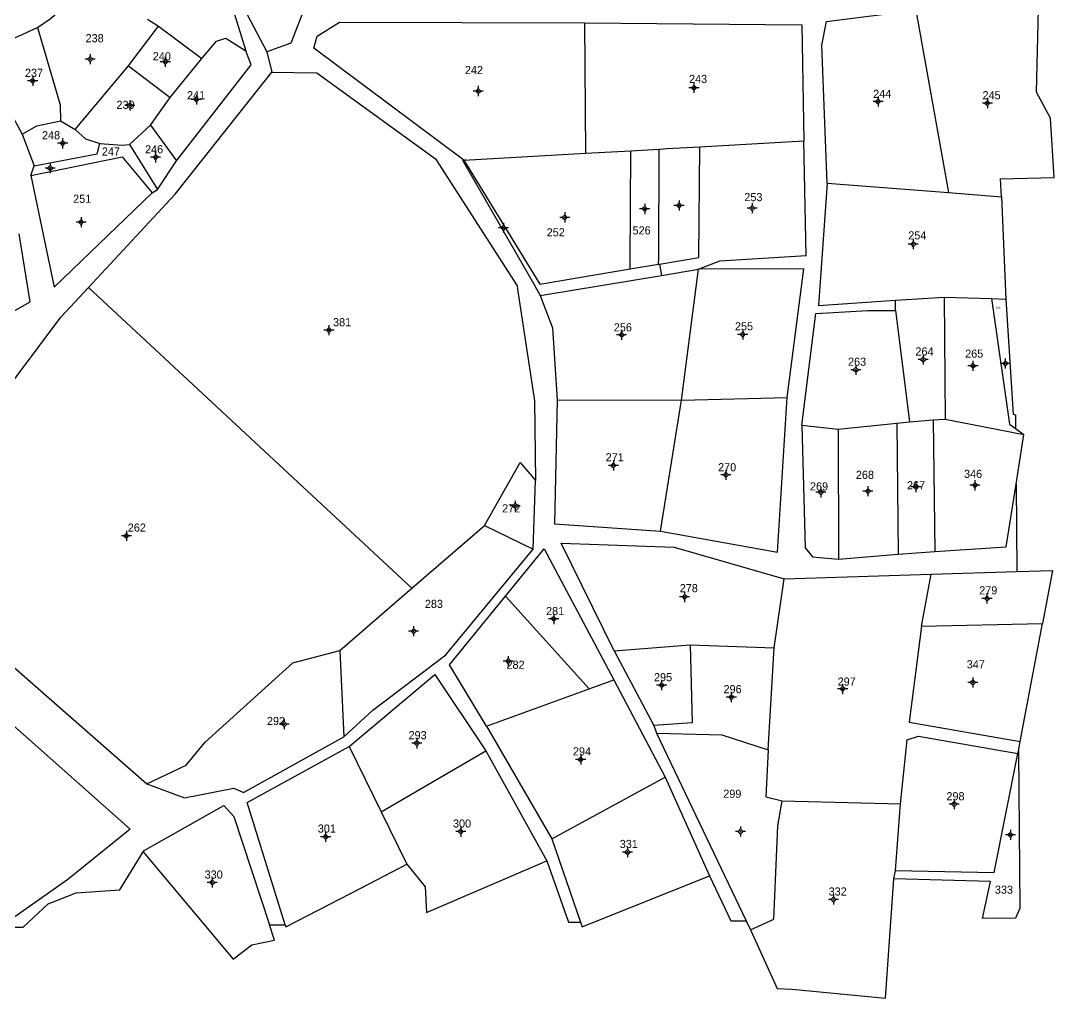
# Model space of a CAD drawing. Extents: x 551549 to 552090, y 1839470 to 1840059.
# Drawn here: x 551813 to 552067.8, y 1839483.9 to 1839724.8 of the extents above; entities that cross this region are included whole.
import ezdxf

# ---------------------------------------------------------------- set-up
doc = ezdxf.new("R2010")
doc.units = 0
for name, color, linetype in [('Level 10', 7, 'Continuous'), ('Level 11', 7, 'Continuous'), ('Level 6', 7, 'Continuous')]:
    doc.layers.add(name, color=color, linetype=linetype)

msp = doc.modelspace()

# ---------------------------------------------------------------- linework, layer by layer
at = {"layer": 'Level 10'}
for p, q in [((552033.64, 1839727.38), (552041.69, 1839682.45)), ((551844.24, 1839725.18), (551846.95, 1839723.48)), ((551951.99, 1839724.33), (551952.22, 1839692.18)), ((551810.68, 1839720.16), (551817.14, 1839723.14)), ((551839.58, 1839713.69), (551846.95, 1839723.48)), ((551846.95, 1839723.48), (551857.65, 1839715.52)), ((551873.68, 1839717.15), (551874.89, 1839712.11)), ((551826.46, 1839697.99), (551839.58, 1839713.69)), ((551839.58, 1839713.69), (551849.83, 1839705.89)), ((551849.83, 1839705.89), (551857.65, 1839715.52)), ((551845.01, 1839699.1), (551849.83, 1839705.89)), ((551822.79, 1839700.15), (551826.46, 1839697.99)), ((551839.79, 1839694.3), (551845.01, 1839699.1)), ((551845.01, 1839699.1), (551851.38, 1839690.28)), ((551813.35, 1839696.83), (551816.32, 1839689.07)), ((551839.79, 1839694.3), (551846.73, 1839683.21)), ((551980.37, 1839693.75), (552006.03, 1839695.2)), ((551922.24, 1839690.49), (551952.22, 1839692.18)), ((551952.22, 1839692.18), (551963.38, 1839692.79)), ((551963.38, 1839692.79), (551970.39, 1839693.18)), ((551815.48, 1839686.71), (551816.32, 1839689.07)), ((551846.73, 1839683.21), (551851.38, 1839690.28)), ((551845.42, 1839682.42), (551846.73, 1839683.21)), ((552011.75, 1839684.81), (552041.69, 1839682.45)), ((552041.69, 1839682.45), (552054.77, 1839681.42)), ((552054.77, 1839681.42), (552055.79, 1839656.24)), ((551963.24, 1839663.65), (551970.24, 1839664.82)), ((551970.24, 1839664.82), (551970.45, 1839664.86)), ((551970.45, 1839664.86), (551970.92, 1839662.04)), ((551970.92, 1839662.04), (551980.08, 1839663.56)), ((551975.89, 1839631.3), (551980.08, 1839663.56)), ((551941.06, 1839657.08), (551970.92, 1839662.04)), ((551829.69, 1839659.07), (551909.4, 1839585)), ((552028.62, 1839653.42), (552028.64, 1839655.92)), ((552028.64, 1839655.92), (552040.62, 1839656.72)), ((552040.62, 1839656.72), (552052.29, 1839656.35)), ((552040.62, 1839656.72), (552040.85, 1839626.67)), ((552052.29, 1839656.35), (552055.79, 1839656.24)), ((552028.62, 1839653.42), (552032.05, 1839625.98)), ((551945.19, 1839631.43), (551975.89, 1839631.3)), ((551970.68, 1839599.07), (551975.89, 1839631.3)), ((551975.89, 1839631.3), (552001.9, 1839632.01)), ((552005.5, 1839625.12), (552014.46, 1839624.17)), ((552014.46, 1839624.17), (552028.97, 1839625.65)), ((552028.97, 1839625.65), (552032.05, 1839625.98)), ((552028.97, 1839625.65), (552029.28, 1839593.4)), ((552032.05, 1839625.98), (552037.93, 1839626.44)), ((552037.93, 1839626.44), (552040.85, 1839626.67)), ((552037.93, 1839626.44), (552038.27, 1839593.99)), ((552040.85, 1839626.67), (552060.21, 1839622.86)), ((552014.46, 1839624.17), (552014.53, 1839592.12)), ((552058.2, 1839624.33), (552060.21, 1839622.86)), ((552058.32, 1839610.59), (552060.21, 1839622.86)), ((551939.35, 1839594.64), (551939.89, 1839611.52)), ((552058.32, 1839610.59), (552058.51, 1839589.06)), ((551909.4, 1839585), (551927.3, 1839600.44)), ((551927.3, 1839600.44), (551939.35, 1839594.64)), ((552029.28, 1839593.4), (552038.27, 1839593.99)), ((551779.38, 1839593.58), (551844.07, 1839536.74)), ((552014.53, 1839592.12), (552029.28, 1839593.4)), ((552037.38, 1839588.42), (552058.51, 1839589.06)), ((551998.68, 1839570.28), (552001.17, 1839587.32)), ((552001.17, 1839587.32), (552037.38, 1839588.42)), ((552035, 1839575.64), (552037.38, 1839588.42)), ((551891.63, 1839569.66), (551909.4, 1839585)), ((551932.47, 1839583.04), (551953.08, 1839560.16)), ((552035, 1839575.64), (552064.87, 1839576.27)), ((552059.34, 1839547.19), (552064.87, 1839576.27)), ((551959.25, 1839569.54), (551977.98, 1839571.06)), ((551977.98, 1839571.06), (551998.68, 1839570.28)), ((551891.63, 1839569.66), (551892.66, 1839548.33)), ((551959.25, 1839569.54), (551969.02, 1839551.15)), ((551997.25, 1839545.19), (551998.68, 1839570.28)), ((551953.08, 1839560.16), (551959.19, 1839562.38)), ((551959.19, 1839562.38), (551971.82, 1839538.4)), ((551927.79, 1839550.98), (551953.08, 1839560.16)), ((551927.79, 1839550.98), (551943.9, 1839523.23)), ((551969.02, 1839551.15), (551969.67, 1839549.25)), ((551969.67, 1839549.25), (551991.84, 1839503.06)), ((551893.97, 1839546.01), (551901.88, 1839529.84)), ((552058.89, 1839544.84), (552059.34, 1839547.19)), ((551901.88, 1839529.84), (551927.66, 1839544.91)), ((551927.66, 1839544.91), (551942.69, 1839517.8)), ((552058.78, 1839544.24), (552058.89, 1839544.84)), ((551943.9, 1839523.23), (551971.82, 1839538.4)), ((551971.82, 1839538.4), (551982.78, 1839514.1)), ((552000.65, 1839532.63), (552029.87, 1839531.89)), ((552028.61, 1839515.42), (552029.87, 1839531.89)), ((551901.88, 1839529.84), (551908.19, 1839516.95)), ((551943.9, 1839523.23), (551951.01, 1839502.7)), ((552028.19, 1839513.36), (552028.61, 1839515.42)), ((551991.84, 1839503.06), (551992.91, 1839500.84)), ((551874.35, 1839502.03), (551878.2, 1839502.06))]:
    msp.add_line(p, q, dxfattribs=at)
for points in [[(551884.45, 1839759.93), (551886.07, 1839736.06), (551879.58, 1839719.24), (551873.68, 1839717.15)], [(551860.65, 1839751.46), (551865.37, 1839740.65), (551865.62, 1839732.53), (551873.68, 1839717.15)], [(551856.03, 1839746.23), (551862.61, 1839736.55), (551868.5, 1839717.4)], [(551817.14, 1839723.14), (551820.24, 1839725.29), (551828.99, 1839732.69)], [(552011.75, 1839684.81), (552010.45, 1839718.76), (552011.63, 1839724.58), (552033.64, 1839727.38)], [(552054.77, 1839681.42), (552054.51, 1839685.88), (552067.76, 1839686.17), (552066.82, 1839700.77), (552063.37, 1839707.22), (552063.85, 1839727.64), (552057.29, 1839727.59)], [(551922.24, 1839690.49), (551885.28, 1839718.02), (551886.11, 1839720.99), (551891.54, 1839724.46), (551951.99, 1839724.33)], [(551951.99, 1839724.33), (552005.5, 1839723.82), (552006.03, 1839695.2)], [(551817.14, 1839723.14), (551822.7, 1839704.06), (551822.79, 1839700.15)], [(551810.68, 1839720.16), (551811.21, 1839700.82), (551813.35, 1839696.83)], [(551857.65, 1839715.52), (551861.28, 1839719.81), (551863.6, 1839720.48), (551868.5, 1839717.4)], [(551851.38, 1839690.28), (551869.78, 1839713.94), (551868.5, 1839717.4)], [(551829.69, 1839659.07), (551851.06, 1839682.07), (551874.89, 1839712.11)], [(551874.89, 1839712.11), (551885.96, 1839711.94), (551915.26, 1839690.74), (551935.33, 1839659.45), (551935.45, 1839658.68), (551939.61, 1839631.19), (551939.89, 1839611.52)], [(551813.35, 1839696.83), (551817, 1839698.87), (551822.79, 1839700.15)], [(551826.46, 1839697.99), (551829, 1839695.67), (551832.55, 1839694.59)], [(551816.32, 1839689.07), (551831.85, 1839692.05), (551832.55, 1839694.59)], [(551832.55, 1839694.59), (551838.05, 1839694.11), (551839.79, 1839694.3)], [(551970.39, 1839693.18), (551971.39, 1839693.24), (551972.24, 1839693.29), (551980.37, 1839693.75)], [(551970.45, 1839664.86), (551980.11, 1839666.48), (551980.37, 1839693.75)], [(551980.08, 1839663.56), (551985.35, 1839665.67), (552006.56, 1839667), (552006.03, 1839695.2)], [(551815.48, 1839686.71), (551838.04, 1839691.24), (551845.42, 1839682.42)], [(551963.24, 1839663.65), (551963.24, 1839665.17), (551963.38, 1839692.79)], [(551970.24, 1839664.82), (551970.25, 1839666.34), (551970.39, 1839693.18)], [(551922.24, 1839690.49), (551921.9, 1839690.47), (551939.61, 1839659.61), (551941.06, 1839657.08)], [(551922.24, 1839690.49), (551940.97, 1839659.93), (551963.24, 1839663.65)], [(551815.48, 1839686.71), (551821.22, 1839659.12), (551845.42, 1839682.42)], [(552011.75, 1839684.81), (552009.67, 1839654.66), (552028.64, 1839655.92)], [(551806.7, 1839650.68), (551815.34, 1839655.58), (551812.65, 1839672.3)], [(552001.9, 1839632.01), (552005.99, 1839663.68), (551980.08, 1839663.56)], [(551779.38, 1839593.58), (551822.89, 1839651.77), (551829.69, 1839659.07)], [(551941.06, 1839657.08), (551944.1, 1839649.16), (551945.19, 1839631.43)], [(552052.29, 1839656.35), (552056.69, 1839625.44), (552058.2, 1839624.33)], [(552055.79, 1839656.24), (552057.58, 1839627.84), (552058.17, 1839627.7), (552058.2, 1839624.33)], [(552005.5, 1839625.12), (552008.97, 1839652.64), (552021.82, 1839653.44), (552028.62, 1839653.42)], [(551945.19, 1839631.43), (551944.6, 1839600.82), (551970.68, 1839599.07)], [(551970.68, 1839599.07), (551999.52, 1839593.84), (552001.9, 1839632.01)], [(552005.5, 1839625.12), (552006.33, 1839594.93), (552008.15, 1839592.68), (552014.53, 1839592.12)], [(551927.3, 1839600.44), (551936.08, 1839615.96), (551939.89, 1839611.52)], [(552038.27, 1839593.99), (552055.93, 1839595.15), (552058.32, 1839610.59)], [(551892.66, 1839548.33), (551899.81, 1839554.93), (551917.76, 1839568.59), (551939.35, 1839594.64)], [(551932.47, 1839583.04), (551942.01, 1839594.66), (551959.19, 1839562.38)], [(551959.25, 1839569.54), (551946.22, 1839596.1), (551974.09, 1839595.09), (552001.17, 1839587.32)], [(552058.51, 1839589.06), (552067.35, 1839589.33), (552064.87, 1839576.27)], [(551927.79, 1839550.98), (551918.66, 1839566.09), (551932.47, 1839583.04)], [(552035, 1839575.64), (552032.02, 1839552.01), (552059.34, 1839547.19)], [(551977.98, 1839571.06), (551978.46, 1839551.8), (551969.02, 1839551.15)], [(551844.07, 1839536.74), (551853.82, 1839541.38), (551858.51, 1839547.08), (551880.1, 1839566.63), (551891.63, 1839569.66)], [(551893.97, 1839546.01), (551915.06, 1839563.68), (551927.66, 1839544.91)], [(551800.51, 1839560.62), (551840.01, 1839525.6), (551824.62, 1839513.19), (551807.91, 1839501.45)], [(551844.07, 1839536.74), (551853.39, 1839533.3), (551865.56, 1839535.72), (551867.89, 1839534.67), (551892.66, 1839548.33)], [(551969.67, 1839549.25), (551985.81, 1839548.87), (551997.25, 1839545.19)], [(552029.87, 1839531.89), (552031.46, 1839547.6), (552034.3, 1839548.56), (552058.78, 1839544.24)], [(551878.2, 1839502.06), (551868.85, 1839532.17), (551893.97, 1839546.01)], [(551997.25, 1839545.19), (551996.68, 1839533.6), (552000.65, 1839532.63)], [(552058.89, 1839544.84), (552059.23, 1839506.05), (552058.2, 1839503.64), (552050.08, 1839503.57), (552052, 1839512.73), (552028.19, 1839513.36)], [(552028.61, 1839515.42), (552052.97, 1839514.96), (552058.78, 1839544.24)], [(551843.2, 1839520), (551843.42, 1839520.36), (551863.04, 1839531.4), (551865.55, 1839528.75), (551874.35, 1839502.03)], [(551992.91, 1839500.84), (551998.64, 1839503.41), (551999.59, 1839526.44), (552000.65, 1839532.63)], [(551807.91, 1839501.45), (551813.63, 1839501.5), (551819.77, 1839507.25), (551826.65, 1839509.94), (551837.46, 1839510.65), (551843.2, 1839520)], [(551843.2, 1839520), (551865.38, 1839493.55), (551869.98, 1839497.08), (551875.59, 1839498.27), (551874.35, 1839502.03)], [(551908.19, 1839516.95), (551912.72, 1839511.36), (551913.06, 1839505.11), (551942.69, 1839517.8)], [(551942.69, 1839517.8), (551948, 1839502.67), (551951.01, 1839502.7)], [(551878.2, 1839502.06), (551878.37, 1839501.52), (551897.02, 1839511.17), (551908.19, 1839516.95)], [(551951.01, 1839502.7), (551951.4, 1839501.57), (551982.78, 1839514.1)], [(551982.78, 1839514.1), (551988.06, 1839503.02), (551991.84, 1839503.06)], [(551992.91, 1839500.84), (551999.45, 1839486.37), (552003.13, 1839486.19), (552026.18, 1839483.93), (552028.19, 1839513.36)]]:
    msp.add_lwpolyline(points, dxfattribs=at)
at = {"layer": 'Level 11'}
for p, q in [((551830.12, 1839716.59), (551830.12, 1839715.965)), ((551829.495, 1839715.34), (551828.87, 1839715.34)), ((551830.12, 1839715.965), (551829.495, 1839715.34)), ((551829.495, 1839715.34), (551830.12, 1839714.715)), ((551830.745, 1839715.34), (551830.12, 1839715.965)), ((551830.12, 1839714.715), (551830.745, 1839715.34)), ((551830.12, 1839714.715), (551830.12, 1839714.09)), ((551831.37, 1839715.34), (551830.745, 1839715.34)), ((551848.025, 1839714.68), (551847.4, 1839714.68)), ((551848.65, 1839715.305), (551848.025, 1839714.68)), ((551848.025, 1839714.68), (551848.65, 1839714.055)), ((551848.65, 1839715.93), (551848.65, 1839715.305)), ((551849.275, 1839714.68), (551848.65, 1839715.305)), ((551848.65, 1839714.055), (551849.275, 1839714.68)), ((551848.65, 1839714.055), (551848.65, 1839713.43)), ((551849.9, 1839714.68), (551849.275, 1839714.68)), ((551815.97, 1839711.23), (551815.97, 1839710.605)), ((551815.345, 1839709.98), (551814.72, 1839709.98)), ((551815.97, 1839710.605), (551815.345, 1839709.98)), ((551815.345, 1839709.98), (551815.97, 1839709.355)), ((551816.595, 1839709.98), (551815.97, 1839710.605)), ((551815.97, 1839709.355), (551816.595, 1839709.98)), ((551815.97, 1839709.355), (551815.97, 1839708.73)), ((551817.22, 1839709.98), (551816.595, 1839709.98)), ((551925.77, 1839708.73), (551925.77, 1839708.105)), ((551978.95, 1839708.885), (551978.325, 1839708.26)), ((551978.95, 1839709.51), (551978.95, 1839708.885)), ((551979.575, 1839708.26), (551978.95, 1839708.885)), ((551856.3, 1839706.63), (551856.3, 1839706.005)), ((551925.145, 1839707.48), (551924.52, 1839707.48)), ((551925.77, 1839708.105), (551925.145, 1839707.48)), ((551925.145, 1839707.48), (551925.77, 1839706.855)), ((551926.395, 1839707.48), (551925.77, 1839708.105)), ((551925.77, 1839706.855), (551926.395, 1839707.48)), ((551925.77, 1839706.855), (551925.77, 1839706.23)), ((551927.02, 1839707.48), (551926.395, 1839707.48)), ((551978.325, 1839708.26), (551977.7, 1839708.26)), ((551978.325, 1839708.26), (551978.95, 1839707.635)), ((551978.95, 1839707.635), (551979.575, 1839708.26)), ((551978.95, 1839707.635), (551978.95, 1839707.01)), ((551980.2, 1839708.26), (551979.575, 1839708.26)), ((552024.32, 1839706.17), (552024.32, 1839705.545)), ((551839.285, 1839703.9), (551838.66, 1839703.9)), ((551839.91, 1839704.525), (551839.285, 1839703.9)), ((551839.285, 1839703.9), (551839.91, 1839703.275)), ((551839.91, 1839705.15), (551839.91, 1839704.525)), ((551840.535, 1839703.9), (551839.91, 1839704.525)), ((551839.91, 1839703.275), (551840.535, 1839703.9)), ((551841.16, 1839703.9), (551840.535, 1839703.9)), ((551855.675, 1839705.38), (551855.05, 1839705.38)), ((551856.3, 1839706.005), (551855.675, 1839705.38)), ((551855.675, 1839705.38), (551856.3, 1839704.755)), ((551856.925, 1839705.38), (551856.3, 1839706.005)), ((551856.3, 1839704.755), (551856.925, 1839705.38)), ((551856.3, 1839704.755), (551856.3, 1839704.13)), ((551857.55, 1839705.38), (551856.925, 1839705.38)), ((552023.695, 1839704.92), (552023.07, 1839704.92)), ((552024.32, 1839705.545), (552023.695, 1839704.92)), ((552023.695, 1839704.92), (552024.32, 1839704.295)), ((552024.945, 1839704.92), (552024.32, 1839705.545)), ((552024.32, 1839704.295), (552024.945, 1839704.92)), ((552024.32, 1839704.295), (552024.32, 1839703.67)), ((552025.57, 1839704.92), (552024.945, 1839704.92)), ((552050.645, 1839704.53), (552050.02, 1839704.53)), ((552051.27, 1839705.155), (552050.645, 1839704.53)), ((552050.645, 1839704.53), (552051.27, 1839703.905)), ((552051.27, 1839705.78), (552051.27, 1839705.155)), ((552051.895, 1839704.53), (552051.27, 1839705.155)), ((552051.27, 1839703.905), (552051.895, 1839704.53)), ((552051.27, 1839703.905), (552051.27, 1839703.28)), ((552052.52, 1839704.53), (552051.895, 1839704.53)), ((551839.91, 1839703.275), (551839.91, 1839702.65)), ((551823.34, 1839695.86), (551823.34, 1839695.235)), ((551822.715, 1839694.61), (551822.09, 1839694.61)), ((551823.34, 1839695.235), (551822.715, 1839694.61)), ((551822.715, 1839694.61), (551823.34, 1839693.985)), ((551823.965, 1839694.61), (551823.34, 1839695.235)), ((551823.34, 1839693.985), (551823.965, 1839694.61)), ((551823.34, 1839693.985), (551823.34, 1839693.36)), ((551824.59, 1839694.61), (551823.965, 1839694.61)), ((551845.625, 1839691.16), (551845, 1839691.16)), ((551846.25, 1839691.785), (551845.625, 1839691.16)), ((551845.625, 1839691.16), (551846.25, 1839690.535)), ((551846.25, 1839692.41), (551846.25, 1839691.785)), ((551846.875, 1839691.16), (551846.25, 1839691.785)), ((551846.25, 1839690.535), (551846.875, 1839691.16)), ((551847.5, 1839691.16), (551846.875, 1839691.16)), ((551819.645, 1839688.5), (551819.02, 1839688.5)), ((551820.27, 1839689.125), (551819.645, 1839688.5)), ((551819.645, 1839688.5), (551820.27, 1839687.875)), ((551820.27, 1839689.75), (551820.27, 1839689.125)), ((551820.895, 1839688.5), (551820.27, 1839689.125)), ((551820.27, 1839687.875), (551820.895, 1839688.5)), ((551821.52, 1839688.5), (551820.895, 1839688.5)), ((551846.25, 1839690.535), (551846.25, 1839689.91)), ((551820.27, 1839687.875), (551820.27, 1839687.25)), ((551966.185, 1839678.42), (551965.56, 1839678.42)), ((551966.81, 1839679.045), (551966.185, 1839678.42)), ((551966.185, 1839678.42), (551966.81, 1839677.795)), ((551966.81, 1839679.67), (551966.81, 1839679.045)), ((551967.435, 1839678.42), (551966.81, 1839679.045)), ((551966.81, 1839677.795), (551967.435, 1839678.42)), ((551968.06, 1839678.42), (551967.435, 1839678.42)), ((551974.645, 1839679.28), (551974.02, 1839679.28)), ((551975.27, 1839679.905), (551974.645, 1839679.28)), ((551974.645, 1839679.28), (551975.27, 1839678.655)), ((551975.27, 1839680.53), (551975.27, 1839679.905)), ((551975.895, 1839679.28), (551975.27, 1839679.905)), ((551975.27, 1839678.655), (551975.895, 1839679.28)), ((551975.27, 1839678.655), (551975.27, 1839678.03)), ((551976.52, 1839679.28), (551975.895, 1839679.28)), ((551992.655, 1839678.62), (551992.03, 1839678.62)), ((551993.28, 1839679.245), (551992.655, 1839678.62)), ((551992.655, 1839678.62), (551993.28, 1839677.995)), ((551993.28, 1839679.87), (551993.28, 1839679.245)), ((551993.905, 1839678.62), (551993.28, 1839679.245)), ((551993.28, 1839677.995), (551993.905, 1839678.62)), ((551994.53, 1839678.62), (551993.905, 1839678.62)), ((551827.89, 1839675.805), (551827.265, 1839675.18)), ((551827.89, 1839676.43), (551827.89, 1839675.805)), ((551828.515, 1839675.18), (551827.89, 1839675.805)), ((551946.475, 1839676.36), (551945.85, 1839676.36)), ((551947.1, 1839676.985), (551946.475, 1839676.36)), ((551946.475, 1839676.36), (551947.1, 1839675.735)), ((551947.1, 1839677.61), (551947.1, 1839676.985)), ((551947.725, 1839676.36), (551947.1, 1839676.985)), ((551947.1, 1839675.735), (551947.725, 1839676.36)), ((551947.1, 1839675.735), (551947.1, 1839675.11)), ((551948.35, 1839676.36), (551947.725, 1839676.36)), ((551966.81, 1839677.795), (551966.81, 1839677.17)), ((551993.28, 1839677.995), (551993.28, 1839677.37)), ((551827.265, 1839675.18), (551826.64, 1839675.18)), ((551827.265, 1839675.18), (551827.89, 1839674.555)), ((551827.89, 1839674.555), (551828.515, 1839675.18)), ((551827.89, 1839674.555), (551827.89, 1839673.93)), ((551829.14, 1839675.18), (551828.515, 1839675.18)), ((551931.355, 1839673.78), (551930.73, 1839673.78)), ((551931.98, 1839674.405), (551931.355, 1839673.78)), ((551931.355, 1839673.78), (551931.98, 1839673.155)), ((551931.98, 1839675.03), (551931.98, 1839674.405)), ((551932.605, 1839673.78), (551931.98, 1839674.405)), ((551931.98, 1839673.155), (551932.605, 1839673.78)), ((551931.98, 1839673.155), (551931.98, 1839672.53)), ((551933.23, 1839673.78), (551932.605, 1839673.78)), ((552032.98, 1839670.365), (552032.355, 1839669.74)), ((552032.98, 1839670.99), (552032.98, 1839670.365)), ((552033.605, 1839669.74), (552032.98, 1839670.365)), ((552032.355, 1839669.74), (552031.73, 1839669.74)), ((552032.355, 1839669.74), (552032.98, 1839669.115)), ((552032.98, 1839669.115), (552033.605, 1839669.74)), ((552032.98, 1839669.115), (552032.98, 1839668.49)), ((552034.23, 1839669.74), (552033.605, 1839669.74)), ((551888.365, 1839648.56), (551887.74, 1839648.56)), ((551888.99, 1839649.185), (551888.365, 1839648.56)), ((551888.365, 1839648.56), (551888.99, 1839647.935)), ((551888.99, 1839649.81), (551888.99, 1839649.185)), ((551889.615, 1839648.56), (551888.99, 1839649.185)), ((551888.99, 1839647.935), (551889.615, 1839648.56)), ((551888.99, 1839647.935), (551888.99, 1839647.31)), ((551890.24, 1839648.56), (551889.615, 1839648.56)), ((551961.1, 1839648.055), (551960.475, 1839647.43)), ((551961.1, 1839648.68), (551961.1, 1839648.055)), ((551961.725, 1839647.43), (551961.1, 1839648.055)), ((551990.325, 1839647.49), (551989.7, 1839647.49)), ((551990.95, 1839648.115), (551990.325, 1839647.49)), ((551990.325, 1839647.49), (551990.95, 1839646.865)), ((551990.95, 1839648.74), (551990.95, 1839648.115)), ((551991.575, 1839647.49), (551990.95, 1839648.115)), ((551990.95, 1839646.865), (551991.575, 1839647.49)), ((551992.2, 1839647.49), (551991.575, 1839647.49)), ((551960.475, 1839647.43), (551959.85, 1839647.43)), ((551960.475, 1839647.43), (551961.1, 1839646.805)), ((551961.1, 1839646.805), (551961.725, 1839647.43)), ((551961.1, 1839646.805), (551961.1, 1839646.18)), ((551962.35, 1839647.43), (551961.725, 1839647.43)), ((551990.95, 1839646.865), (551990.95, 1839646.24)), ((552035.43, 1839642.6), (552035.43, 1839641.975)), ((552018.84, 1839640.05), (552018.84, 1839639.425)), ((552034.805, 1839641.35), (552034.18, 1839641.35)), ((552035.43, 1839641.975), (552034.805, 1839641.35)), ((552034.805, 1839641.35), (552035.43, 1839640.725)), ((552036.055, 1839641.35), (552035.43, 1839641.975)), ((552035.43, 1839640.725), (552036.055, 1839641.35)), ((552035.43, 1839640.725), (552035.43, 1839640.1)), ((552036.68, 1839641.35), (552036.055, 1839641.35)), ((552047.7, 1839640.415), (552047.075, 1839639.79)), ((552047.7, 1839641.04), (552047.7, 1839640.415)), ((552048.325, 1839639.79), (552047.7, 1839640.415)), ((552055.055, 1839640.34), (552054.43, 1839640.34)), ((552055.68, 1839640.965), (552055.055, 1839640.34)), ((552055.055, 1839640.34), (552055.68, 1839639.715)), ((552055.68, 1839641.59), (552055.68, 1839640.965)), ((552056.305, 1839640.34), (552055.68, 1839640.965)), ((552055.68, 1839639.715), (552056.305, 1839640.34)), ((552056.93, 1839640.34), (552056.305, 1839640.34)), ((552018.215, 1839638.8), (552017.59, 1839638.8)), ((552018.84, 1839639.425), (552018.215, 1839638.8)), ((552018.215, 1839638.8), (552018.84, 1839638.175)), ((552019.465, 1839638.8), (552018.84, 1839639.425)), ((552018.84, 1839638.175), (552019.465, 1839638.8)), ((552018.84, 1839638.175), (552018.84, 1839637.55)), ((552020.09, 1839638.8), (552019.465, 1839638.8)), ((552047.075, 1839639.79), (552046.45, 1839639.79)), ((552047.075, 1839639.79), (552047.7, 1839639.165)), ((552047.7, 1839639.165), (552048.325, 1839639.79)), ((552047.7, 1839639.165), (552047.7, 1839638.54)), ((552048.95, 1839639.79), (552048.325, 1839639.79)), ((552055.68, 1839639.715), (552055.68, 1839639.09)), ((551958.465, 1839615.25), (551957.84, 1839615.25)), ((551959.09, 1839615.875), (551958.465, 1839615.25)), ((551958.465, 1839615.25), (551959.09, 1839614.625)), ((551959.09, 1839616.5), (551959.09, 1839615.875)), ((551959.715, 1839615.25), (551959.09, 1839615.875)), ((551959.09, 1839614.625), (551959.715, 1839615.25)), ((551959.09, 1839614.625), (551959.09, 1839614)), ((551960.34, 1839615.25), (551959.715, 1839615.25)), ((551986.185, 1839612.92), (551985.56, 1839612.92)), ((551986.81, 1839613.545), (551986.185, 1839612.92)), ((551986.185, 1839612.92), (551986.81, 1839612.295)), ((551986.81, 1839614.17), (551986.81, 1839613.545)), ((551987.435, 1839612.92), (551986.81, 1839613.545)), ((551986.81, 1839612.295), (551987.435, 1839612.92)), ((551986.81, 1839612.295), (551986.81, 1839611.67)), ((551988.06, 1839612.92), (551987.435, 1839612.92)), ((552010.22, 1839609.245), (552009.595, 1839608.62)), ((552010.22, 1839609.87), (552010.22, 1839609.245)), ((552010.845, 1839608.62), (552010.22, 1839609.245)), ((552021.81, 1839609.505), (552021.185, 1839608.88)), ((552021.81, 1839610.13), (552021.81, 1839609.505)), ((552022.435, 1839608.88), (552021.81, 1839609.505)), ((552032.985, 1839609.92), (552032.36, 1839609.92)), ((552033.61, 1839610.545), (552032.985, 1839609.92)), ((552032.985, 1839609.92), (552033.61, 1839609.295)), ((552033.61, 1839611.17), (552033.61, 1839610.545)), ((552034.235, 1839609.92), (552033.61, 1839610.545)), ((552033.61, 1839609.295), (552034.235, 1839609.92)), ((552033.61, 1839609.295), (552033.61, 1839608.67)), ((552034.86, 1839609.92), (552034.235, 1839609.92)), ((552047.565, 1839610.33), (552046.94, 1839610.33)), ((552048.19, 1839610.955), (552047.565, 1839610.33)), ((552047.565, 1839610.33), (552048.19, 1839609.705)), ((552048.19, 1839611.58), (552048.19, 1839610.955)), ((552048.815, 1839610.33), (552048.19, 1839610.955)), ((552048.19, 1839609.705), (552048.815, 1839610.33)), ((552048.19, 1839609.705), (552048.19, 1839609.08)), ((552049.44, 1839610.33), (552048.815, 1839610.33)), ((552009.595, 1839608.62), (552008.97, 1839608.62)), ((552009.595, 1839608.62), (552010.22, 1839607.995)), ((552010.22, 1839607.995), (552010.845, 1839608.62)), ((552010.22, 1839607.995), (552010.22, 1839607.37)), ((552011.47, 1839608.62), (552010.845, 1839608.62)), ((552021.185, 1839608.88), (552020.56, 1839608.88)), ((552021.185, 1839608.88), (552021.81, 1839608.255)), ((552021.81, 1839608.255), (552022.435, 1839608.88)), ((552021.81, 1839608.255), (552021.81, 1839607.63)), ((552023.06, 1839608.88), (552022.435, 1839608.88)), ((551934.245, 1839605.3), (551933.62, 1839605.3)), ((551934.87, 1839605.925), (551934.245, 1839605.3)), ((551934.245, 1839605.3), (551934.87, 1839604.675)), ((551934.87, 1839606.55), (551934.87, 1839605.925)), ((551935.495, 1839605.3), (551934.87, 1839605.925)), ((551934.87, 1839604.675), (551935.495, 1839605.3)), ((551934.87, 1839604.675), (551934.87, 1839604.05)), ((551936.12, 1839605.3), (551935.495, 1839605.3)), ((551839.06, 1839599.15), (551839.06, 1839598.525)), ((551838.435, 1839597.9), (551837.81, 1839597.9)), ((551839.06, 1839598.525), (551838.435, 1839597.9)), ((551838.435, 1839597.9), (551839.06, 1839597.275)), ((551839.685, 1839597.9), (551839.06, 1839598.525)), ((551839.06, 1839597.275), (551839.685, 1839597.9)), ((551839.06, 1839597.275), (551839.06, 1839596.65)), ((551840.31, 1839597.9), (551839.685, 1839597.9)), ((551976.62, 1839584.07), (551976.62, 1839583.445)), ((551975.995, 1839582.82), (551975.37, 1839582.82)), ((551976.62, 1839583.445), (551975.995, 1839582.82)), ((551975.995, 1839582.82), (551976.62, 1839582.195)), ((551977.245, 1839582.82), (551976.62, 1839583.445)), ((551976.62, 1839582.195), (551977.245, 1839582.82)), ((551976.62, 1839582.195), (551976.62, 1839581.57)), ((551977.87, 1839582.82), (551977.245, 1839582.82)), ((552050.535, 1839582.48), (552049.91, 1839582.48)), ((552051.16, 1839583.105), (552050.535, 1839582.48)), ((552050.535, 1839582.48), (552051.16, 1839581.855)), ((552051.16, 1839583.73), (552051.16, 1839583.105)), ((552051.785, 1839582.48), (552051.16, 1839583.105)), ((552051.16, 1839581.855), (552051.785, 1839582.48)), ((552051.16, 1839581.855), (552051.16, 1839581.23)), ((552052.41, 1839582.48), (552051.785, 1839582.48)), ((551944.37, 1839578.66), (551944.37, 1839578.035)), ((551943.745, 1839577.41), (551943.12, 1839577.41)), ((551944.37, 1839578.035), (551943.745, 1839577.41)), ((551943.745, 1839577.41), (551944.37, 1839576.785)), ((551944.995, 1839577.41), (551944.37, 1839578.035)), ((551944.37, 1839576.785), (551944.995, 1839577.41)), ((551944.37, 1839576.785), (551944.37, 1839576.16)), ((551945.62, 1839577.41), (551944.995, 1839577.41)), ((551909.205, 1839574.38), (551908.58, 1839574.38)), ((551909.83, 1839575.005), (551909.205, 1839574.38)), ((551909.205, 1839574.38), (551909.83, 1839573.755)), ((551909.83, 1839575.63), (551909.83, 1839575.005)), ((551910.455, 1839574.38), (551909.83, 1839575.005)), ((551909.83, 1839573.755), (551910.455, 1839574.38)), ((551909.83, 1839573.755), (551909.83, 1839573.13)), ((551911.08, 1839574.38), (551910.455, 1839574.38)), ((551932.535, 1839567.01), (551931.91, 1839567.01)), ((551933.16, 1839567.635), (551932.535, 1839567.01)), ((551932.535, 1839567.01), (551933.16, 1839566.385)), ((551933.16, 1839568.26), (551933.16, 1839567.635)), ((551933.785, 1839567.01), (551933.16, 1839567.635)), ((551933.16, 1839566.385), (551933.785, 1839567.01)), ((551933.16, 1839566.385), (551933.16, 1839565.76)), ((551934.41, 1839567.01), (551933.785, 1839567.01)), ((551970.355, 1839561.1), (551969.73, 1839561.1)), ((551970.98, 1839561.725), (551970.355, 1839561.1)), ((551970.355, 1839561.1), (551970.98, 1839560.475)), ((551970.98, 1839562.35), (551970.98, 1839561.725)), ((551971.605, 1839561.1), (551970.98, 1839561.725)), ((551970.98, 1839560.475), (551971.605, 1839561.1)), ((551972.23, 1839561.1), (551971.605, 1839561.1)), ((552015.58, 1839561.4), (552015.58, 1839560.775)), ((552047.055, 1839561.73), (552046.43, 1839561.73)), ((552047.68, 1839562.355), (552047.055, 1839561.73)), ((552047.055, 1839561.73), (552047.68, 1839561.105)), ((552047.68, 1839562.98), (552047.68, 1839562.355)), ((552048.305, 1839561.73), (552047.68, 1839562.355)), ((552047.68, 1839561.105), (552048.305, 1839561.73)), ((552047.68, 1839561.105), (552047.68, 1839560.48)), ((552048.93, 1839561.73), (552048.305, 1839561.73)), ((551970.98, 1839560.475), (551970.98, 1839559.85)), ((551988.14, 1839558.745), (551987.515, 1839558.12)), ((551988.14, 1839559.37), (551988.14, 1839558.745)), ((551988.765, 1839558.12), (551988.14, 1839558.745)), ((552014.955, 1839560.15), (552014.33, 1839560.15)), ((552015.58, 1839560.775), (552014.955, 1839560.15)), ((552014.955, 1839560.15), (552015.58, 1839559.525)), ((552016.205, 1839560.15), (552015.58, 1839560.775)), ((552015.58, 1839559.525), (552016.205, 1839560.15)), ((552015.58, 1839559.525), (552015.58, 1839558.9)), ((552016.83, 1839560.15), (552016.205, 1839560.15)), ((551987.515, 1839558.12), (551986.89, 1839558.12)), ((551987.515, 1839558.12), (551988.14, 1839557.495)), ((551988.14, 1839557.495), (551988.765, 1839558.12)), ((551988.14, 1839557.495), (551988.14, 1839556.87)), ((551989.39, 1839558.12), (551988.765, 1839558.12)), ((551877.315, 1839551.48), (551876.69, 1839551.48)), ((551877.94, 1839552.105), (551877.315, 1839551.48)), ((551877.315, 1839551.48), (551877.94, 1839550.855)), ((551877.94, 1839552.73), (551877.94, 1839552.105)), ((551878.565, 1839551.48), (551877.94, 1839552.105)), ((551877.94, 1839550.855), (551878.565, 1839551.48)), ((551877.94, 1839550.855), (551877.94, 1839550.23)), ((551879.19, 1839551.48), (551878.565, 1839551.48)), ((551910.015, 1839546.76), (551909.39, 1839546.76)), ((551910.64, 1839547.385), (551910.015, 1839546.76)), ((551910.015, 1839546.76), (551910.64, 1839546.135)), ((551910.64, 1839548.01), (551910.64, 1839547.385)), ((551911.265, 1839546.76), (551910.64, 1839547.385)), ((551910.64, 1839546.135), (551911.265, 1839546.76)), ((551910.64, 1839546.135), (551910.64, 1839545.51)), ((551911.89, 1839546.76), (551911.265, 1839546.76)), ((551951.02, 1839543.425), (551950.395, 1839542.8)), ((551951.02, 1839544.05), (551951.02, 1839543.425)), ((551951.645, 1839542.8), (551951.02, 1839543.425)), ((551950.395, 1839542.8), (551949.77, 1839542.8)), ((551950.395, 1839542.8), (551951.02, 1839542.175)), ((551951.02, 1839542.175), (551951.645, 1839542.8)), ((551951.02, 1839542.175), (551951.02, 1839541.55)), ((551952.27, 1839542.8), (551951.645, 1839542.8)), ((552043.08, 1839533.01), (552043.08, 1839532.385)), ((552042.455, 1839531.76), (552041.83, 1839531.76)), ((552043.08, 1839532.385), (552042.455, 1839531.76)), ((552042.455, 1839531.76), (552043.08, 1839531.135)), ((552043.705, 1839531.76), (552043.08, 1839532.385)), ((552043.08, 1839531.135), (552043.705, 1839531.76)), ((552043.08, 1839531.135), (552043.08, 1839530.51)), ((552044.33, 1839531.76), (552043.705, 1839531.76)), ((551921.47, 1839525.635), (551920.845, 1839525.01)), ((551921.47, 1839526.26), (551921.47, 1839525.635)), ((551922.095, 1839525.01), (551921.47, 1839525.635)), ((551990.41, 1839525.665), (551989.785, 1839525.04)), ((551990.41, 1839526.29), (551990.41, 1839525.665)), ((551991.035, 1839525.04), (551990.41, 1839525.665)), ((552056.94, 1839525.45), (552056.94, 1839524.825)), ((551887.535, 1839523.76), (551886.91, 1839523.76)), ((551888.16, 1839524.385), (551887.535, 1839523.76)), ((551887.535, 1839523.76), (551888.16, 1839523.135)), ((551888.16, 1839525.01), (551888.16, 1839524.385)), ((551888.785, 1839523.76), (551888.16, 1839524.385)), ((551888.16, 1839523.135), (551888.785, 1839523.76)), ((551888.16, 1839523.135), (551888.16, 1839522.51)), ((551889.41, 1839523.76), (551888.785, 1839523.76)), ((551920.845, 1839525.01), (551920.22, 1839525.01)), ((551920.845, 1839525.01), (551921.47, 1839524.385)), ((551921.47, 1839524.385), (551922.095, 1839525.01)), ((551921.47, 1839524.385), (551921.47, 1839523.76)), ((551922.72, 1839525.01), (551922.095, 1839525.01)), ((551989.785, 1839525.04), (551989.16, 1839525.04)), ((551989.785, 1839525.04), (551990.41, 1839524.415)), ((551990.41, 1839524.415), (551991.035, 1839525.04)), ((551990.41, 1839524.415), (551990.41, 1839523.79)), ((551991.66, 1839525.04), (551991.035, 1839525.04)), ((552056.315, 1839524.2), (552055.69, 1839524.2)), ((552056.94, 1839524.825), (552056.315, 1839524.2)), ((552056.315, 1839524.2), (552056.94, 1839523.575)), ((552057.565, 1839524.2), (552056.94, 1839524.825)), ((552056.94, 1839523.575), (552057.565, 1839524.2)), ((552056.94, 1839523.575), (552056.94, 1839522.95)), ((552058.19, 1839524.2), (552057.565, 1839524.2)), ((551962.57, 1839520.605), (551961.945, 1839519.98)), ((551962.57, 1839521.23), (551962.57, 1839520.605)), ((551963.195, 1839519.98), (551962.57, 1839520.605)), ((551961.945, 1839519.98), (551961.32, 1839519.98)), ((551961.945, 1839519.98), (551962.57, 1839519.355)), ((551962.57, 1839519.355), (551963.195, 1839519.98)), ((551962.57, 1839519.355), (551962.57, 1839518.73)), ((551963.82, 1839519.98), (551963.195, 1839519.98)), ((551859.585, 1839512.48), (551858.96, 1839512.48)), ((551860.21, 1839513.105), (551859.585, 1839512.48)), ((551859.585, 1839512.48), (551860.21, 1839511.855)), ((551860.21, 1839513.73), (551860.21, 1839513.105)), ((551860.835, 1839512.48), (551860.21, 1839513.105)), ((551860.21, 1839511.855), (551860.835, 1839512.48)), ((551861.46, 1839512.48), (551860.835, 1839512.48)), ((551860.21, 1839511.855), (551860.21, 1839511.23)), ((552012.715, 1839508.28), (552012.09, 1839508.28)), ((552013.34, 1839508.905), (552012.715, 1839508.28)), ((552012.715, 1839508.28), (552013.34, 1839507.655)), ((552013.34, 1839509.53), (552013.34, 1839508.905)), ((552013.965, 1839508.28), (552013.34, 1839508.905)), ((552013.34, 1839507.655), (552013.965, 1839508.28)), ((552013.34, 1839507.655), (552013.34, 1839507.03)), ((552014.59, 1839508.28), (552013.965, 1839508.28))]:
    msp.add_line(p, q, dxfattribs=at)
for centre in [(551830.11975, 1839715.34), (551848.64975, 1839714.68), (551815.96975, 1839709.98), (551925.76975, 1839707.48), (551978.94975, 1839708.26), (551839.90975, 1839703.9), (551856.29975, 1839705.38), (552024.31975, 1839704.92), (552051.26975, 1839704.53), (551823.33975, 1839694.61), (551846.24975, 1839691.16), (551820.26975, 1839688.5), (551966.80975, 1839678.42), (551975.26975, 1839679.28), (551993.27975, 1839678.62), (551947.09975, 1839676.36), (551827.88975, 1839675.18), (551931.97975, 1839673.78), (552032.97975, 1839669.74), (551888.98975, 1839648.56), (551961.09975, 1839647.43), (551990.94975, 1839647.49), (552035.42975, 1839641.35), (552047.69975, 1839639.79), (552055.67975, 1839640.34), (552018.83975, 1839638.8), (551959.08975, 1839615.25), (551986.80975, 1839612.92), (552033.60975, 1839609.92), (552048.18975, 1839610.33), (552010.21975, 1839608.62), (552021.80975, 1839608.88), (551934.86975, 1839605.3), (551839.05975, 1839597.9), (551976.61975, 1839582.82), (552051.15975, 1839582.48), (551944.36975, 1839577.41), (551909.82975, 1839574.38), (551933.15975, 1839567.01), (551970.97975, 1839561.1), (552047.67975, 1839561.73), (552015.57975, 1839560.15), (551988.13975, 1839558.12), (551877.93975, 1839551.48), (551910.63975, 1839546.76), (551951.01975, 1839542.8), (552043.07975, 1839531.76), (551921.46975, 1839525.01), (551990.40975, 1839525.04), (551888.15975, 1839523.76), (552056.93975, 1839524.2), (551962.56975, 1839519.98), (551860.20975, 1839512.48), (552013.33975, 1839508.28)]:
    msp.add_circle(centre, 0.15, dxfattribs=at)
at = {"layer": 'Level 6'}
msp.add_line((551922.62, 1839690.51), (551922.58, 1839690.51), dxfattribs=at)

# ---------------------------------------------------------------- texts
for s, height, p in [('238', 1.99998, (551829, 1839719.5)), ('240', 1.99998, (551845.55, 1839715.05)), ('242', 1.99998, (551922.48, 1839711.66)), ('237', 1.99998, (551814.05, 1839710.96)), ('243', 1.99998, (551977.73, 1839709.47)), ('241', 1.99998, (551854.01, 1839705.46)), ('244', 1.99998, (552023.11, 1839705.78)), ('245', 1.99998, (552050.06, 1839705.45)), ('239', 1.99998, (551836.61, 1839703.09)), ('248', 1.99998, (551818.25, 1839695.59)), ('247', 1.99998, (551833.01622, 1839691.58845)), ('246', 1.99998, (551843.64, 1839692.13)), ('251', 1.99998, (551825.93, 1839679.94)), ('253', 1.99998, (551991.36, 1839680.35)), ('252', 1.99998, (551942.64, 1839671.68)), ('526', 1.99998, (551963.8, 1839672.15)), ('254', 1.99998, (552031.76, 1839670.92)), ('266', 0.49998, (552053.3, 1839653.89)), ('381', 1.99998, (551889.99, 1839649.53)), ('256', 1.99998, (551959.19, 1839648.26)), ('255', 1.99998, (551989.04, 1839648.52)), ('264', 1.99998, (552033.53, 1839642.32)), ('265', 1.99998, (552045.78, 1839641.78)), ('263', 1.99998, (552016.91, 1839639.79)), ('271', 1.99998, (551957.18, 1839616.24)), ('270', 1.99998, (551984.88, 1839613.79)), ('268', 1.99998, (552018.85, 1839611.92)), ('346', 1.99998, (552045.51, 1839612.16)), ('269', 1.99998, (552007.53, 1839609.07)), ('267', 1.99998, (552031.45, 1839609.35)), ('272', 1.99998, (551931.67, 1839603.65)), ('262', 1.99998, (551839.4, 1839598.92)), ('278', 1.99998, (551975.44, 1839584)), ('279', 1.99998, (552049.25, 1839583.46)), ('283', 1.99998, (551912.62, 1839580.12)), ('281', 1.99998, (551942.49, 1839578.36)), ('282', 1.99998, (551932.74, 1839565.12)), ('347', 1.99998, (552046.17, 1839565.23)), ('295', 1.99998, (551969.09, 1839562.05)), ('296', 1.99998, (551986.23, 1839559.11)), ('297', 1.99998, (552014.35, 1839560.98)), ('292', 1.99998, (551873.69, 1839551.27)), ('293', 1.99998, (551908.6, 1839547.76)), ('294', 1.99998, (551949.11, 1839543.77)), ('299', 1.99998, (551986.17, 1839533.34)), ('298', 1.99998, (552041.17, 1839532.73)), ('300', 1.99998, (551919.55, 1839526)), ('301', 1.99998, (551886.23, 1839524.76)), ('331', 1.99998, (551960.64, 1839520.97)), ('330', 1.99998, (551858.34, 1839513.43)), ('332', 1.99998, (552012.13, 1839509.26)), ('333', 1.99998, (552053.1, 1839509.7))]:
    msp.add_text(s, height=height, dxfattribs=at).set_placement(p)

doc.saveas('drawing.dxf')
